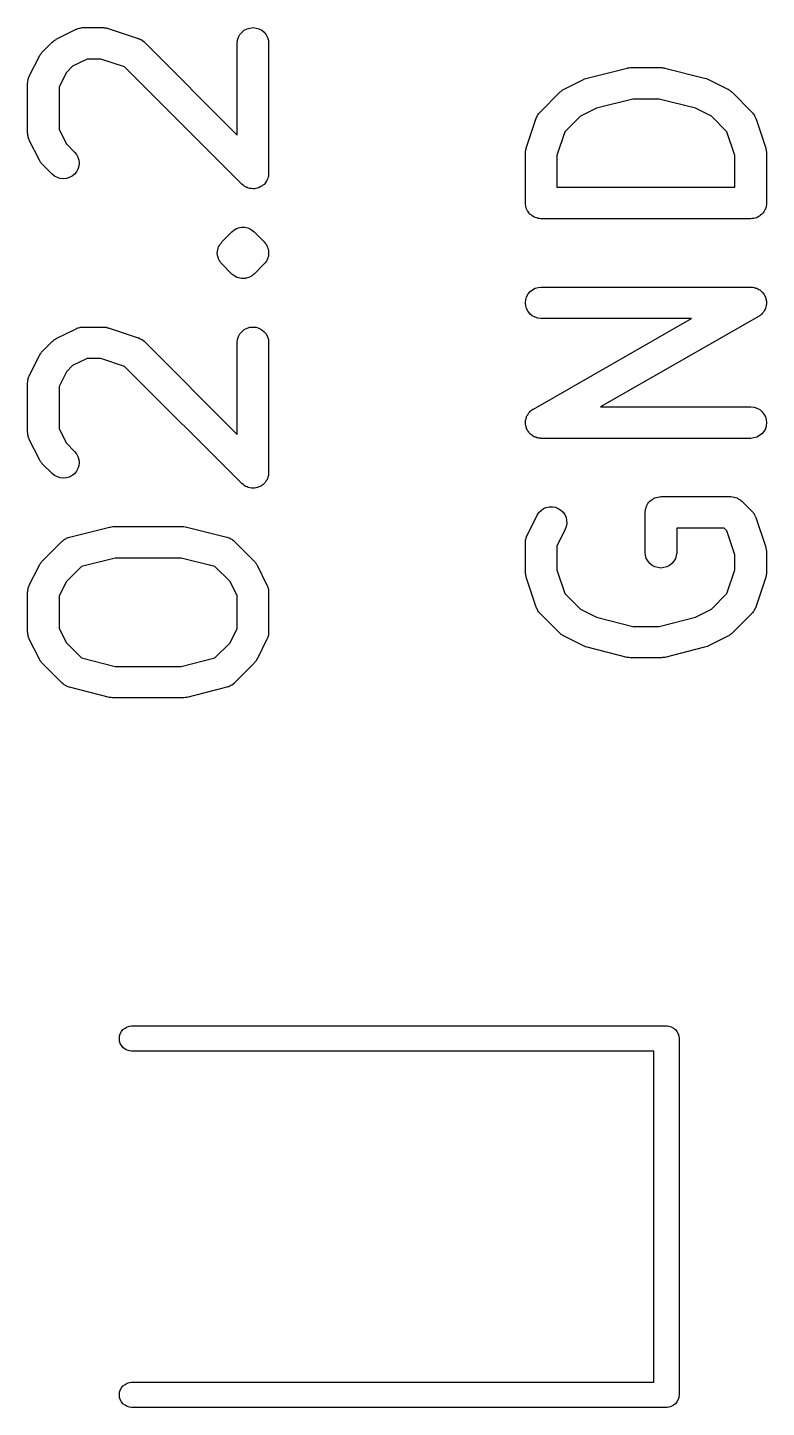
# Model space of a CAD drawing. Extents: x 160.5 to 231.1, y -123.8 to -81.5.
# Drawn here: x 206.5 to 210.03, y -115.96 to -109.38 of the extents above; entities that cross this region are included whole.
import ezdxf

# ---------------------------------------------------------------- set-up
doc = ezdxf.new("R2010")
doc.units = 0
doc.layers.add('BLACK', color=7, linetype='CONTINUOUS')

msp = doc.modelspace()

# ---------------------------------------------------------------- linework, layer by layer
at = {"layer": 'BLACK', "linetype": 'CONTINUOUS'}
for p, q in [((206.639, -109.432), (206.734, -109.384)), ((206.734, -109.384), (206.735, -109.384)), ((206.735, -109.384), (206.737, -109.383)), ((206.737, -109.383), (206.739, -109.382)), ((206.739, -109.382), (206.744, -109.38)), ((206.744, -109.38), (206.749, -109.379)), ((206.749, -109.379), (206.751, -109.378)), ((206.751, -109.378), (206.753, -109.378)), ((206.753, -109.378), (206.758, -109.377)), ((206.758, -109.377), (206.763, -109.376)), ((206.763, -109.376), (206.766, -109.376)), ((206.766, -109.376), (206.768, -109.376)), ((206.768, -109.376), (206.863, -109.376)), ((206.863, -109.376), (206.864, -109.376)), ((206.864, -109.376), (206.868, -109.377)), ((206.868, -109.377), (206.873, -109.377)), ((206.873, -109.377), (206.876, -109.377)), ((206.876, -109.377), (206.879, -109.378)), ((206.879, -109.378), (206.883, -109.379)), ((206.883, -109.379), (206.887, -109.38)), ((206.887, -109.38), (207.03, -109.428)), ((207.504, -109.436), (207.508, -109.422)), ((207.508, -109.422), (207.515, -109.409)), ((207.515, -109.409), (207.525, -109.398)), ((207.525, -109.398), (207.536, -109.388)), ((207.536, -109.388), (207.549, -109.382)), ((207.549, -109.382), (207.563, -109.378)), ((207.563, -109.378), (207.578, -109.376)), ((207.578, -109.376), (207.592, -109.378)), ((207.592, -109.378), (207.606, -109.382)), ((207.606, -109.382), (207.619, -109.389)), ((207.619, -109.389), (207.631, -109.398)), ((207.631, -109.398), (207.64, -109.41)), ((207.64, -109.41), (207.647, -109.423)), ((207.647, -109.423), (207.651, -109.437)), ((206.572, -109.493), (206.62, -109.446)), ((206.62, -109.445), (206.624, -109.442)), ((206.62, -109.446), (206.62, -109.445)), ((206.624, -109.442), (206.627, -109.44)), ((206.627, -109.44), (206.629, -109.438)), ((206.629, -109.438), (206.632, -109.436)), ((206.632, -109.436), (206.636, -109.434)), ((206.636, -109.434), (206.639, -109.432)), ((207.03, -109.428), (207.031, -109.428)), ((207.031, -109.428), (207.033, -109.429)), ((207.033, -109.429), (207.035, -109.43)), ((207.035, -109.43), (207.039, -109.432)), ((207.039, -109.432), (207.044, -109.434)), ((207.044, -109.434), (207.046, -109.435)), ((207.046, -109.435), (207.048, -109.436)), ((207.048, -109.436), (207.052, -109.44)), ((207.052, -109.44), (207.056, -109.443)), ((207.056, -109.443), (207.057, -109.444)), ((207.057, -109.444), (207.059, -109.446)), ((207.059, -109.446), (207.502, -109.889)), ((207.502, -109.45), (207.504, -109.436)), ((207.502, -109.451), (207.502, -109.45)), ((207.502, -109.889), (207.502, -109.451)), ((207.651, -109.437), (207.652, -109.451)), ((207.652, -109.451), (207.652, -110.07)), ((206.51, -109.608), (206.558, -109.513)), ((206.558, -109.512), (206.561, -109.508)), ((206.558, -109.513), (206.558, -109.512)), ((206.561, -109.508), (206.563, -109.505)), ((206.563, -109.505), (206.565, -109.502)), ((206.565, -109.502), (206.566, -109.5)), ((206.566, -109.5), (206.569, -109.497)), ((206.569, -109.497), (206.572, -109.493)), ((206.786, -109.526), (206.717, -109.56)), ((206.851, -109.526), (206.786, -109.526)), ((206.965, -109.564), (206.851, -109.526)), ((206.505, -109.622), (206.507, -109.617)), ((206.505, -109.624), (206.505, -109.622)), ((206.507, -109.617), (206.508, -109.612)), ((206.508, -109.612), (206.51, -109.61)), ((206.51, -109.61), (206.51, -109.608)), ((206.687, -109.591), (206.652, -109.659)), ((206.717, -109.56), (206.687, -109.591)), ((207.524, -110.123), (206.965, -109.564)), ((209.062, -109.67), (209.157, -109.622)), ((209.157, -109.622), (209.158, -109.622)), ((209.158, -109.621), (209.165, -109.619)), ((209.158, -109.622), (209.158, -109.621)), ((209.158, -109.622), (209.158, -109.622)), ((209.165, -109.619), (209.172, -109.617)), ((209.172, -109.617), (209.363, -109.569)), ((209.172, -109.617), (209.172, -109.617)), ((209.172, -109.617), (209.172, -109.617)), ((209.363, -109.569), (209.364, -109.569)), ((209.364, -109.569), (209.365, -109.568)), ((209.365, -109.568), (209.366, -109.568)), ((209.366, -109.568), (209.372, -109.568)), ((209.372, -109.568), (209.378, -109.567)), ((209.378, -109.567), (209.38, -109.567)), ((209.38, -109.567), (209.381, -109.567)), ((209.381, -109.567), (209.524, -109.567)), ((209.524, -109.567), (209.525, -109.567)), ((209.525, -109.567), (209.526, -109.567)), ((209.526, -109.567), (209.528, -109.567)), ((209.528, -109.567), (209.533, -109.568)), ((209.533, -109.568), (209.539, -109.568)), ((209.539, -109.568), (209.541, -109.569)), ((209.541, -109.569), (209.542, -109.569)), ((209.542, -109.569), (209.732, -109.617)), ((209.732, -109.617), (209.733, -109.617)), ((209.733, -109.617), (209.734, -109.617)), ((209.734, -109.617), (209.734, -109.617)), ((209.734, -109.617), (209.741, -109.619)), ((209.741, -109.619), (209.747, -109.622)), ((209.747, -109.622), (209.748, -109.622)), ((209.748, -109.622), (209.748, -109.622)), ((209.748, -109.622), (209.843, -109.67)), ((206.502, -109.641), (206.503, -109.638)), ((206.502, -109.642), (206.502, -109.641)), ((206.502, -109.88), (206.502, -109.642)), ((206.503, -109.631), (206.504, -109.626)), ((206.503, -109.636), (206.503, -109.631)), ((206.503, -109.638), (206.503, -109.636)), ((206.504, -109.626), (206.505, -109.624)), ((206.652, -109.659), (206.652, -109.862)), ((208.947, -109.779), (209.042, -109.684)), ((209.042, -109.684), (209.043, -109.683)), ((209.043, -109.683), (209.046, -109.681)), ((209.046, -109.681), (209.049, -109.678)), ((209.049, -109.678), (209.052, -109.676)), ((209.052, -109.676), (209.054, -109.674)), ((209.054, -109.674), (209.058, -109.672)), ((209.058, -109.672), (209.062, -109.67)), ((209.843, -109.67), (209.844, -109.67)), ((209.844, -109.67), (209.848, -109.673)), ((209.848, -109.673), (209.851, -109.675)), ((209.851, -109.675), (209.854, -109.677)), ((209.854, -109.677), (209.856, -109.678)), ((209.856, -109.678), (209.859, -109.681)), ((209.859, -109.681), (209.863, -109.684)), ((209.863, -109.684), (209.958, -109.779)), ((209.39, -109.717), (209.217, -109.76)), ((209.515, -109.717), (209.39, -109.717)), ((209.688, -109.76), (209.515, -109.717)), ((208.881, -109.951), (208.929, -109.808)), ((208.929, -109.807), (208.93, -109.805)), ((208.929, -109.808), (208.929, -109.807)), ((208.93, -109.805), (208.931, -109.803)), ((208.931, -109.803), (208.933, -109.799)), ((208.933, -109.799), (208.935, -109.794)), ((208.935, -109.794), (208.937, -109.792)), ((208.937, -109.792), (208.938, -109.79)), ((208.938, -109.79), (208.941, -109.786)), ((208.941, -109.786), (208.944, -109.782)), ((208.944, -109.782), (208.946, -109.781)), ((208.946, -109.781), (208.947, -109.779)), ((209.14, -109.799), (209.066, -109.873)), ((209.217, -109.76), (209.14, -109.799)), ((209.765, -109.799), (209.688, -109.76)), ((209.839, -109.873), (209.765, -109.799)), ((209.958, -109.779), (209.959, -109.78)), ((209.959, -109.78), (209.96, -109.782)), ((209.96, -109.782), (209.962, -109.783)), ((209.962, -109.783), (209.964, -109.787)), ((209.964, -109.787), (209.968, -109.791)), ((209.968, -109.791), (209.969, -109.793)), ((209.969, -109.793), (209.97, -109.795)), ((209.97, -109.795), (209.972, -109.8)), ((209.972, -109.8), (209.974, -109.804)), ((209.974, -109.804), (209.975, -109.806)), ((209.975, -109.806), (209.976, -109.808)), ((209.976, -109.808), (210.024, -109.951)), ((206.503, -109.882), (206.502, -109.88)), ((206.503, -109.884), (206.503, -109.882)), ((206.503, -109.889), (206.503, -109.884)), ((206.652, -109.862), (206.687, -109.931)), ((209.066, -109.873), (209.027, -109.987)), ((209.877, -109.987), (209.839, -109.873)), ((206.504, -109.894), (206.503, -109.889)), ((206.504, -109.896), (206.504, -109.894)), ((206.505, -109.899), (206.504, -109.896)), ((206.507, -109.903), (206.505, -109.899)), ((206.508, -109.908), (206.507, -109.903)), ((206.509, -109.91), (206.508, -109.908)), ((206.51, -109.912), (206.509, -109.91)), ((206.51, -109.913), (206.51, -109.912)), ((206.558, -110.009), (206.51, -109.913)), ((206.687, -109.931), (206.726, -109.97)), ((208.88, -109.955), (208.881, -109.951)), ((210.024, -109.951), (210.024, -109.952)), ((210.024, -109.952), (210.025, -109.956)), ((206.56, -110.012), (206.558, -110.009)), ((206.562, -110.016), (206.56, -110.012)), ((206.564, -110.018), (206.562, -110.016)), ((206.566, -110.021), (206.564, -110.018)), ((206.726, -109.97), (206.726, -109.97)), ((206.726, -109.97), (206.736, -109.982)), ((206.736, -109.982), (206.742, -109.995)), ((206.742, -109.995), (206.746, -110.009)), ((206.746, -110.009), (206.748, -110.023)), ((208.877, -109.974), (208.878, -109.97)), ((208.877, -109.975), (208.877, -109.974)), ((208.877, -110.213), (208.877, -109.975)), ((208.878, -109.966), (208.879, -109.963)), ((208.878, -109.97), (208.878, -109.966)), ((208.879, -109.959), (208.88, -109.955)), ((208.879, -109.963), (208.879, -109.959)), ((209.027, -109.987), (209.027, -110.138)), ((209.877, -110.138), (209.877, -109.987)), ((210.025, -109.956), (210.026, -109.96)), ((210.026, -109.96), (210.026, -109.964)), ((210.026, -109.964), (210.027, -109.967)), ((210.027, -109.967), (210.027, -109.971)), ((210.027, -109.971), (210.027, -109.975)), ((210.027, -109.975), (210.027, -110.213)), ((206.569, -110.024), (206.566, -110.021)), ((206.571, -110.027), (206.569, -110.024)), ((206.572, -110.028), (206.571, -110.027)), ((206.62, -110.076), (206.572, -110.028)), ((206.631, -110.085), (206.62, -110.076)), ((206.725, -110.076), (206.714, -110.085)), ((206.735, -110.065), (206.725, -110.076)), ((206.742, -110.052), (206.735, -110.065)), ((206.746, -110.038), (206.742, -110.052)), ((206.748, -110.023), (206.746, -110.038)), ((207.652, -110.078), (207.651, -110.086)), ((207.652, -110.07), (207.652, -110.071)), ((207.652, -110.071), (207.652, -110.071)), ((207.652, -110.071), (207.652, -110.071)), ((207.652, -110.071), (207.652, -110.071)), ((207.652, -110.071), (207.652, -110.078)), ((206.644, -110.092), (206.631, -110.085)), ((206.658, -110.096), (206.644, -110.092)), ((206.672, -110.098), (206.658, -110.096)), ((206.687, -110.096), (206.672, -110.098)), ((206.701, -110.092), (206.687, -110.096)), ((206.714, -110.085), (206.701, -110.092)), ((207.53, -110.128), (207.524, -110.123)), ((207.535, -110.132), (207.53, -110.128)), ((207.536, -110.132), (207.535, -110.132)), ((207.536, -110.133), (207.536, -110.132)), ((207.542, -110.136), (207.536, -110.133)), ((207.548, -110.139), (207.542, -110.136)), ((207.549, -110.139), (207.548, -110.139)), ((207.548, -110.139), (207.548, -110.139)), ((207.555, -110.142), (207.549, -110.139)), ((207.562, -110.144), (207.555, -110.142)), ((207.563, -110.144), (207.562, -110.144)), ((207.562, -110.144), (207.562, -110.144)), ((207.57, -110.144), (207.563, -110.144)), ((207.577, -110.145), (207.57, -110.144)), ((207.584, -110.145), (207.577, -110.145)), ((207.577, -110.145), (207.577, -110.145)), ((207.577, -110.145), (207.577, -110.145)), ((207.591, -110.144), (207.584, -110.145)), ((207.592, -110.144), (207.591, -110.144)), ((207.599, -110.142), (207.592, -110.144)), ((207.592, -110.144), (207.592, -110.144)), ((207.605, -110.14), (207.599, -110.142)), ((207.606, -110.14), (207.605, -110.14)), ((207.612, -110.136), (207.606, -110.14)), ((207.606, -110.14), (207.606, -110.14)), ((207.618, -110.133), (207.612, -110.136)), ((207.619, -110.133), (207.618, -110.133)), ((207.624, -110.128), (207.619, -110.133)), ((207.619, -110.133), (207.619, -110.133)), ((207.63, -110.124), (207.624, -110.128)), ((207.635, -110.118), (207.63, -110.124)), ((207.63, -110.124), (207.63, -110.124)), ((207.63, -110.124), (207.63, -110.124)), ((207.639, -110.113), (207.635, -110.118)), ((207.643, -110.106), (207.639, -110.112)), ((207.639, -110.112), (207.639, -110.112)), ((207.639, -110.112), (207.639, -110.113)), ((207.646, -110.1), (207.643, -110.106)), ((207.649, -110.093), (207.646, -110.1)), ((207.646, -110.1), (207.646, -110.1)), ((207.646, -110.1), (207.646, -110.1)), ((207.651, -110.086), (207.649, -110.093)), ((207.651, -110.086), (207.651, -110.086)), ((207.651, -110.086), (207.651, -110.086)), ((209.027, -110.138), (209.877, -110.138)), ((208.878, -110.22), (208.877, -110.213)), ((210.027, -110.213), (210.027, -110.214)), ((210.027, -110.214), (210.027, -110.214)), ((210.027, -110.214), (210.027, -110.214)), ((210.027, -110.214), (210.027, -110.214)), ((210.027, -110.214), (210.027, -110.221)), ((208.879, -110.227), (208.878, -110.22)), ((208.879, -110.228), (208.879, -110.227)), ((208.879, -110.227), (208.879, -110.227)), ((208.881, -110.234), (208.879, -110.228)), ((208.883, -110.241), (208.881, -110.234)), ((208.883, -110.242), (208.883, -110.241)), ((208.883, -110.241), (208.883, -110.241)), ((208.886, -110.248), (208.883, -110.242)), ((208.89, -110.254), (208.886, -110.248)), ((208.89, -110.255), (208.89, -110.254)), ((208.89, -110.254), (208.89, -110.254)), ((208.894, -110.26), (208.89, -110.255)), ((208.899, -110.266), (208.894, -110.26)), ((208.905, -110.27), (208.899, -110.266)), ((208.899, -110.266), (208.899, -110.266)), ((208.899, -110.266), (208.899, -110.266)), ((208.91, -110.275), (208.905, -110.27)), ((208.917, -110.279), (208.91, -110.275)), ((208.91, -110.275), (208.91, -110.275)), ((208.91, -110.275), (208.91, -110.275)), ((208.923, -110.282), (208.917, -110.279)), ((209.987, -110.279), (209.981, -110.282)), ((209.993, -110.276), (209.987, -110.279)), ((209.994, -110.276), (209.993, -110.276)), ((209.999, -110.271), (209.994, -110.276)), ((209.994, -110.276), (209.994, -110.276)), ((210.005, -110.267), (209.999, -110.271)), ((210.01, -110.261), (210.005, -110.266)), ((210.005, -110.266), (210.005, -110.266)), ((210.005, -110.266), (210.005, -110.267)), ((210.014, -110.255), (210.01, -110.261)), ((210.015, -110.255), (210.014, -110.255)), ((210.014, -110.255), (210.014, -110.255)), ((210.018, -110.249), (210.015, -110.255)), ((210.021, -110.243), (210.018, -110.249)), ((210.022, -110.242), (210.021, -110.242)), ((210.021, -110.242), (210.021, -110.243)), ((210.024, -110.235), (210.022, -110.242)), ((210.026, -110.229), (210.024, -110.235)), ((210.027, -110.221), (210.026, -110.228)), ((210.026, -110.228), (210.026, -110.228)), ((210.026, -110.228), (210.026, -110.229)), ((207.477, -110.35), (207.483, -110.345)), ((207.483, -110.345), (207.488, -110.341)), ((207.488, -110.341), (207.489, -110.341)), ((207.489, -110.341), (207.495, -110.337)), ((207.489, -110.341), (207.489, -110.341)), ((207.495, -110.337), (207.501, -110.334)), ((207.501, -110.334), (207.502, -110.334)), ((207.502, -110.334), (207.509, -110.332)), ((207.502, -110.334), (207.502, -110.334)), ((207.509, -110.332), (207.515, -110.33)), ((207.515, -110.33), (207.516, -110.33)), ((207.516, -110.33), (207.523, -110.329)), ((207.516, -110.33), (207.516, -110.33)), ((207.523, -110.329), (207.53, -110.329)), ((207.53, -110.329), (207.531, -110.329)), ((207.53, -110.329), (207.53, -110.329)), ((207.531, -110.329), (207.537, -110.329)), ((207.537, -110.329), (207.545, -110.33)), ((207.545, -110.33), (207.545, -110.33)), ((207.545, -110.33), (207.545, -110.33)), ((207.545, -110.33), (207.552, -110.332)), ((207.552, -110.332), (207.559, -110.334)), ((207.559, -110.334), (207.559, -110.334)), ((207.559, -110.334), (207.559, -110.335)), ((207.559, -110.335), (207.565, -110.338)), ((207.565, -110.338), (207.571, -110.341)), ((207.571, -110.341), (207.572, -110.341)), ((207.572, -110.341), (207.572, -110.342)), ((207.572, -110.342), (207.577, -110.346)), ((207.577, -110.346), (207.583, -110.351)), ((208.93, -110.284), (208.923, -110.282)), ((208.923, -110.282), (208.923, -110.282)), ((208.923, -110.282), (208.923, -110.282)), ((208.937, -110.286), (208.93, -110.284)), ((208.937, -110.287), (208.937, -110.286)), ((208.937, -110.286), (208.937, -110.286)), ((208.944, -110.287), (208.937, -110.287)), ((208.951, -110.288), (208.944, -110.287)), ((208.952, -110.288), (208.951, -110.288)), ((209.952, -110.288), (208.952, -110.288)), ((208.952, -110.288), (208.952, -110.288)), ((208.952, -110.288), (208.952, -110.288)), ((208.952, -110.288), (208.952, -110.288)), ((209.959, -110.287), (209.952, -110.288)), ((209.966, -110.287), (209.959, -110.287)), ((209.967, -110.287), (209.966, -110.287)), ((209.974, -110.285), (209.967, -110.287)), ((209.967, -110.287), (209.967, -110.287)), ((209.98, -110.283), (209.974, -110.285)), ((209.981, -110.283), (209.98, -110.283)), ((209.981, -110.282), (209.981, -110.283)), ((207.417, -110.416), (207.42, -110.409)), ((207.42, -110.409), (207.425, -110.404)), ((207.42, -110.409), (207.42, -110.409)), ((207.42, -110.409), (207.42, -110.409)), ((207.42, -110.409), (207.42, -110.409)), ((207.42, -110.409), (207.42, -110.409)), ((207.425, -110.404), (207.429, -110.398)), ((207.429, -110.398), (207.477, -110.351)), ((207.477, -110.351), (207.477, -110.35)), ((207.477, -110.35), (207.477, -110.35)), ((207.477, -110.35), (207.477, -110.35)), ((207.477, -110.35), (207.477, -110.35)), ((207.583, -110.351), (207.63, -110.398)), ((207.63, -110.398), (207.631, -110.399)), ((207.631, -110.399), (207.631, -110.399)), ((207.631, -110.399), (207.631, -110.399)), ((207.631, -110.399), (207.631, -110.399)), ((207.631, -110.399), (207.631, -110.399)), ((207.631, -110.399), (207.631, -110.399)), ((207.631, -110.399), (207.631, -110.399)), ((207.631, -110.399), (207.636, -110.404)), ((207.636, -110.404), (207.64, -110.41)), ((207.64, -110.41), (207.64, -110.41)), ((207.64, -110.41), (207.64, -110.41)), ((207.64, -110.41), (207.64, -110.41)), ((207.64, -110.41), (207.64, -110.41)), ((207.64, -110.41), (207.644, -110.417)), ((207.407, -110.45), (207.408, -110.443)), ((207.407, -110.451), (207.407, -110.45)), ((207.408, -110.458), (207.407, -110.451)), ((207.407, -110.451), (207.407, -110.451)), ((207.407, -110.451), (207.407, -110.451)), ((207.407, -110.451), (207.407, -110.451)), ((207.408, -110.443), (207.409, -110.436)), ((207.408, -110.465), (207.408, -110.458)), ((207.409, -110.465), (207.408, -110.465)), ((207.408, -110.465), (207.408, -110.465)), ((207.408, -110.465), (207.408, -110.465)), ((207.409, -110.436), (207.411, -110.429)), ((207.409, -110.436), (207.409, -110.436)), ((207.409, -110.436), (207.409, -110.436)), ((207.409, -110.436), (207.409, -110.436)), ((207.409, -110.436), (207.409, -110.436)), ((207.409, -110.466), (207.409, -110.465)), ((207.411, -110.472), (207.409, -110.466)), ((207.411, -110.429), (207.413, -110.422)), ((207.413, -110.479), (207.411, -110.472)), ((207.413, -110.422), (207.417, -110.416)), ((207.413, -110.422), (207.413, -110.422)), ((207.413, -110.422), (207.413, -110.422)), ((207.413, -110.422), (207.413, -110.422)), ((207.413, -110.422), (207.413, -110.422)), ((207.413, -110.48), (207.413, -110.479)), ((207.413, -110.479), (207.413, -110.479)), ((207.413, -110.479), (207.413, -110.479)), ((207.413, -110.479), (207.413, -110.479)), ((207.644, -110.417), (207.647, -110.423)), ((207.647, -110.423), (207.647, -110.423)), ((207.647, -110.423), (207.647, -110.423)), ((207.647, -110.423), (207.647, -110.423)), ((207.647, -110.423), (207.647, -110.423)), ((207.647, -110.423), (207.649, -110.43)), ((207.649, -110.473), (207.647, -110.48)), ((207.649, -110.43), (207.651, -110.437)), ((207.651, -110.467), (207.649, -110.473)), ((207.649, -110.473), (207.649, -110.473)), ((207.651, -110.437), (207.651, -110.437)), ((207.651, -110.437), (207.651, -110.437)), ((207.651, -110.437), (207.651, -110.437)), ((207.651, -110.437), (207.651, -110.437)), ((207.651, -110.437), (207.652, -110.444)), ((207.652, -110.459), (207.651, -110.466)), ((207.651, -110.466), (207.651, -110.466)), ((207.651, -110.466), (207.651, -110.466)), ((207.651, -110.466), (207.651, -110.466)), ((207.651, -110.466), (207.651, -110.467)), ((207.652, -110.444), (207.652, -110.451)), ((207.652, -110.451), (207.652, -110.452)), ((207.652, -110.452), (207.652, -110.452)), ((207.652, -110.452), (207.652, -110.452)), ((207.652, -110.452), (207.652, -110.452)), ((207.652, -110.452), (207.652, -110.459)), ((207.416, -110.486), (207.413, -110.48)), ((207.419, -110.492), (207.416, -110.486)), ((207.42, -110.492), (207.419, -110.492)), ((207.419, -110.492), (207.419, -110.492)), ((207.419, -110.492), (207.419, -110.492)), ((207.419, -110.492), (207.419, -110.492)), ((207.424, -110.498), (207.42, -110.492)), ((207.428, -110.503), (207.424, -110.498)), ((207.429, -110.504), (207.428, -110.503)), ((207.477, -110.552), (207.429, -110.504)), ((207.429, -110.504), (207.429, -110.504)), ((207.429, -110.504), (207.429, -110.504)), ((207.429, -110.504), (207.429, -110.504)), ((207.429, -110.504), (207.429, -110.504)), ((207.429, -110.504), (207.429, -110.504)), ((207.429, -110.504), (207.429, -110.504)), ((207.63, -110.504), (207.583, -110.552)), ((207.635, -110.499), (207.63, -110.504)), ((207.639, -110.493), (207.635, -110.499)), ((207.635, -110.499), (207.635, -110.499)), ((207.64, -110.493), (207.639, -110.493)), ((207.639, -110.493), (207.639, -110.493)), ((207.643, -110.487), (207.64, -110.493)), ((207.64, -110.493), (207.64, -110.493)), ((207.64, -110.493), (207.64, -110.493)), ((207.646, -110.48), (207.643, -110.487)), ((207.647, -110.48), (207.646, -110.48)), ((207.646, -110.48), (207.646, -110.48)), ((207.647, -110.48), (207.647, -110.48)), ((207.647, -110.48), (207.647, -110.48)), ((207.482, -110.556), (207.477, -110.552)), ((207.488, -110.561), (207.482, -110.556)), ((207.494, -110.564), (207.488, -110.561)), ((207.488, -110.561), (207.488, -110.561)), ((207.488, -110.561), (207.488, -110.561)), ((207.5, -110.568), (207.494, -110.564)), ((207.501, -110.568), (207.5, -110.568)), ((207.508, -110.57), (207.501, -110.568)), ((207.501, -110.568), (207.501, -110.568)), ((207.514, -110.572), (207.508, -110.57)), ((207.515, -110.572), (207.514, -110.572)), ((207.522, -110.573), (207.515, -110.572)), ((207.515, -110.572), (207.515, -110.572)), ((207.529, -110.574), (207.522, -110.573)), ((207.536, -110.573), (207.529, -110.574)), ((207.529, -110.574), (207.529, -110.574)), ((207.529, -110.574), (207.529, -110.574)), ((207.544, -110.573), (207.536, -110.573)), ((207.551, -110.57), (207.544, -110.572)), ((207.544, -110.572), (207.544, -110.572)), ((207.544, -110.572), (207.544, -110.573)), ((207.558, -110.568), (207.551, -110.57)), ((207.564, -110.565), (207.558, -110.568)), ((207.558, -110.568), (207.558, -110.568)), ((207.558, -110.568), (207.558, -110.568)), ((207.571, -110.562), (207.564, -110.565)), ((207.576, -110.557), (207.571, -110.561)), ((207.571, -110.561), (207.571, -110.562)), ((207.571, -110.562), (207.571, -110.562)), ((207.582, -110.553), (207.576, -110.557)), ((207.583, -110.552), (207.582, -110.552)), ((207.582, -110.552), (207.582, -110.552)), ((207.582, -110.552), (207.582, -110.552)), ((207.582, -110.552), (207.582, -110.553)), ((208.877, -110.689), (208.879, -110.674)), ((208.879, -110.674), (208.883, -110.66)), ((208.883, -110.66), (208.89, -110.647)), ((208.89, -110.647), (208.9, -110.636)), ((208.9, -110.636), (208.911, -110.627)), ((208.911, -110.627), (208.924, -110.62)), ((208.924, -110.62), (208.938, -110.616)), ((208.938, -110.616), (208.952, -110.614)), ((208.952, -110.614), (209.952, -110.614)), ((209.952, -110.614), (209.953, -110.614)), ((209.953, -110.614), (209.956, -110.615)), ((209.956, -110.615), (209.958, -110.615)), ((209.958, -110.615), (209.963, -110.615)), ((209.963, -110.615), (209.968, -110.616)), ((209.968, -110.616), (209.97, -110.617)), ((209.97, -110.617), (209.973, -110.617)), ((209.973, -110.617), (209.977, -110.619)), ((209.977, -110.619), (209.982, -110.62)), ((209.982, -110.62), (209.984, -110.622)), ((209.984, -110.622), (209.986, -110.622)), ((209.986, -110.622), (209.991, -110.625)), ((209.991, -110.625), (209.995, -110.627)), ((209.995, -110.627), (209.997, -110.629)), ((209.997, -110.629), (209.999, -110.63)), ((209.999, -110.63), (210.002, -110.634)), ((210.002, -110.634), (210.006, -110.637)), ((210.006, -110.637), (210.008, -110.639)), ((210.008, -110.639), (210.009, -110.641)), ((210.009, -110.641), (210.012, -110.644)), ((210.012, -110.644), (210.015, -110.648)), ((210.015, -110.648), (210.016, -110.65)), ((210.016, -110.65), (210.018, -110.653)), ((210.018, -110.653), (210.02, -110.657)), ((210.02, -110.657), (210.022, -110.661)), ((210.022, -110.661), (210.023, -110.664)), ((210.023, -110.664), (210.024, -110.666)), ((210.024, -110.666), (210.025, -110.671)), ((210.025, -110.671), (210.026, -110.675)), ((210.026, -110.675), (210.026, -110.678)), ((208.879, -110.703), (208.877, -110.689)), ((208.883, -110.717), (208.879, -110.703)), ((208.89, -110.73), (208.883, -110.717)), ((208.899, -110.742), (208.89, -110.73)), ((208.91, -110.751), (208.899, -110.742)), ((210.008, -110.739), (210.005, -110.743)), ((210.012, -110.735), (210.008, -110.739)), ((210.013, -110.733), (210.012, -110.735)), ((210.015, -110.731), (210.013, -110.733)), ((210.017, -110.727), (210.015, -110.731)), ((210.019, -110.723), (210.017, -110.727)), ((210.02, -110.721), (210.019, -110.723)), ((210.022, -110.718), (210.02, -110.721)), ((210.023, -110.714), (210.022, -110.718)), ((210.025, -110.709), (210.023, -110.714)), ((210.026, -110.704), (210.025, -110.707)), ((210.025, -110.707), (210.025, -110.709)), ((210.026, -110.678), (210.027, -110.68)), ((210.027, -110.695), (210.026, -110.7)), ((210.026, -110.7), (210.026, -110.704)), ((210.027, -110.68), (210.027, -110.685)), ((210.027, -110.685), (210.027, -110.69)), ((210.027, -110.69), (210.027, -110.692)), ((210.027, -110.692), (210.027, -110.695)), ((206.744, -110.809), (206.749, -110.807)), ((206.749, -110.807), (206.751, -110.807)), ((206.751, -110.807), (206.753, -110.806)), ((206.753, -110.806), (206.758, -110.806)), ((206.758, -110.806), (206.763, -110.805)), ((206.763, -110.805), (206.766, -110.805)), ((206.766, -110.805), (206.768, -110.805)), ((206.768, -110.805), (206.863, -110.805)), ((206.863, -110.805), (206.864, -110.805)), ((206.864, -110.805), (206.868, -110.805)), ((206.868, -110.805), (206.873, -110.805)), ((206.873, -110.805), (206.876, -110.806)), ((206.876, -110.806), (206.879, -110.806)), ((206.879, -110.806), (206.883, -110.808)), ((206.883, -110.808), (206.887, -110.809)), ((207.549, -110.81), (207.563, -110.806)), ((207.563, -110.806), (207.578, -110.805)), ((207.578, -110.805), (207.592, -110.806)), ((207.592, -110.806), (207.606, -110.811)), ((208.923, -110.758), (208.91, -110.751)), ((208.915, -111.196), (209.67, -110.764)), ((208.937, -110.763), (208.923, -110.758)), ((208.951, -110.764), (208.937, -110.763)), ((208.952, -110.764), (208.951, -110.764)), ((209.67, -110.764), (208.952, -110.764)), ((209.99, -110.754), (209.235, -111.186)), ((209.992, -110.753), (209.99, -110.754)), ((209.994, -110.752), (209.992, -110.753)), ((209.998, -110.749), (209.994, -110.752)), ((210.002, -110.746), (209.998, -110.749)), ((210.003, -110.744), (210.002, -110.746)), ((210.005, -110.743), (210.003, -110.744)), ((206.572, -110.922), (206.62, -110.874)), ((206.62, -110.874), (206.624, -110.871)), ((206.62, -110.874), (206.62, -110.874)), ((206.624, -110.871), (206.627, -110.868)), ((206.627, -110.868), (206.629, -110.866)), ((206.629, -110.866), (206.632, -110.864)), ((206.632, -110.864), (206.636, -110.863)), ((206.636, -110.863), (206.639, -110.86)), ((206.639, -110.86), (206.734, -110.813)), ((206.734, -110.813), (206.735, -110.812)), ((206.735, -110.812), (206.737, -110.811)), ((206.737, -110.811), (206.739, -110.81)), ((206.739, -110.81), (206.744, -110.809)), ((206.887, -110.809), (207.03, -110.856)), ((207.03, -110.856), (207.031, -110.857)), ((207.031, -110.857), (207.033, -110.857)), ((207.033, -110.857), (207.035, -110.858)), ((207.035, -110.858), (207.039, -110.861)), ((207.039, -110.861), (207.044, -110.863)), ((207.044, -110.863), (207.046, -110.864)), ((207.046, -110.864), (207.048, -110.865)), ((207.048, -110.865), (207.052, -110.868)), ((207.052, -110.868), (207.056, -110.871)), ((207.056, -110.871), (207.057, -110.873)), ((207.057, -110.873), (207.059, -110.874)), ((207.059, -110.874), (207.502, -111.318)), ((207.502, -110.879), (207.504, -110.864)), ((207.504, -110.864), (207.508, -110.85)), ((207.508, -110.85), (207.515, -110.837)), ((207.515, -110.837), (207.525, -110.826)), ((207.525, -110.826), (207.536, -110.817)), ((207.536, -110.817), (207.549, -110.81)), ((207.606, -110.811), (207.619, -110.818)), ((207.619, -110.818), (207.631, -110.827)), ((207.631, -110.827), (207.64, -110.838)), ((207.64, -110.838), (207.647, -110.851)), ((207.647, -110.851), (207.651, -110.865)), ((207.651, -110.865), (207.652, -110.88)), ((206.558, -110.941), (206.561, -110.937)), ((206.561, -110.937), (206.563, -110.933)), ((206.563, -110.933), (206.565, -110.931)), ((206.565, -110.931), (206.566, -110.928)), ((206.566, -110.928), (206.569, -110.925)), ((206.569, -110.925), (206.572, -110.922)), ((207.502, -110.88), (207.502, -110.879)), ((207.502, -111.318), (207.502, -110.88)), ((207.652, -110.88), (207.652, -111.499)), ((206.51, -111.037), (206.558, -110.941)), ((206.558, -110.941), (206.558, -110.941)), ((206.717, -110.989), (206.687, -111.019)), ((206.786, -110.955), (206.717, -110.989)), ((206.851, -110.955), (206.786, -110.955)), ((206.965, -110.993), (206.851, -110.955)), ((207.524, -111.552), (206.965, -110.993)), ((206.502, -111.069), (206.503, -111.067)), ((206.502, -111.07), (206.502, -111.069)), ((206.502, -111.308), (206.502, -111.07)), ((206.503, -111.06), (206.504, -111.055)), ((206.503, -111.065), (206.503, -111.06)), ((206.503, -111.067), (206.503, -111.065)), ((206.504, -111.055), (206.505, -111.053)), ((206.505, -111.05), (206.507, -111.046)), ((206.505, -111.053), (206.505, -111.05)), ((206.507, -111.046), (206.508, -111.041)), ((206.508, -111.041), (206.51, -111.039)), ((206.51, -111.039), (206.51, -111.037)), ((206.687, -111.019), (206.652, -111.088)), ((206.652, -111.088), (206.652, -111.291)), ((208.903, -111.204), (208.907, -111.201)), ((208.907, -111.201), (208.911, -111.198)), ((208.911, -111.198), (208.913, -111.197)), ((208.913, -111.197), (208.915, -111.196)), ((209.235, -111.186), (209.952, -111.186)), ((209.952, -111.186), (209.953, -111.186)), ((209.953, -111.186), (209.968, -111.187)), ((209.968, -111.187), (209.982, -111.192)), ((209.982, -111.192), (209.995, -111.199)), ((209.995, -111.199), (210.006, -111.208)), ((208.877, -111.26), (208.878, -111.258)), ((208.878, -111.265), (208.877, -111.26)), ((208.878, -111.25), (208.879, -111.246)), ((208.878, -111.255), (208.878, -111.25)), ((208.878, -111.258), (208.878, -111.255)), ((208.878, -111.27), (208.878, -111.265)), ((208.879, -111.246), (208.88, -111.243)), ((208.88, -111.241), (208.882, -111.236)), ((208.88, -111.243), (208.88, -111.241)), ((208.882, -111.236), (208.883, -111.232)), ((208.883, -111.232), (208.884, -111.229)), ((208.884, -111.229), (208.885, -111.227)), ((208.885, -111.227), (208.888, -111.223)), ((208.888, -111.223), (208.89, -111.219)), ((208.89, -111.219), (208.892, -111.217)), ((208.892, -111.217), (208.893, -111.215)), ((208.893, -111.215), (208.896, -111.211)), ((208.896, -111.211), (208.9, -111.207)), ((208.9, -111.207), (208.901, -111.206)), ((208.901, -111.206), (208.903, -111.204)), ((210.006, -111.208), (210.015, -111.22)), ((210.015, -111.22), (210.022, -111.233)), ((210.022, -111.233), (210.026, -111.247)), ((210.026, -111.247), (210.027, -111.261)), ((210.027, -111.261), (210.026, -111.276)), ((206.503, -111.311), (206.502, -111.308)), ((206.503, -111.313), (206.503, -111.311)), ((206.503, -111.318), (206.503, -111.313)), ((206.504, -111.323), (206.503, -111.318)), ((206.504, -111.325), (206.504, -111.323)), ((206.505, -111.327), (206.504, -111.325)), ((206.507, -111.332), (206.505, -111.327)), ((206.508, -111.337), (206.507, -111.332)), ((206.652, -111.291), (206.687, -111.359)), ((208.878, -111.272), (208.878, -111.27)), ((208.879, -111.275), (208.878, -111.272)), ((208.88, -111.279), (208.879, -111.275)), ((208.881, -111.284), (208.88, -111.279)), ((208.882, -111.286), (208.881, -111.284)), ((208.883, -111.289), (208.882, -111.286)), ((208.885, -111.293), (208.883, -111.289)), ((208.887, -111.297), (208.885, -111.293)), ((208.888, -111.3), (208.887, -111.297)), ((208.89, -111.302), (208.888, -111.3)), ((208.893, -111.306), (208.89, -111.302)), ((208.895, -111.309), (208.893, -111.306)), ((208.897, -111.311), (208.895, -111.309)), ((208.899, -111.313), (208.897, -111.311)), ((208.902, -111.316), (208.899, -111.313)), ((208.906, -111.32), (208.902, -111.316)), ((208.908, -111.321), (208.906, -111.32)), ((208.91, -111.323), (208.908, -111.321)), ((208.914, -111.325), (208.91, -111.323)), ((208.918, -111.328), (208.914, -111.325)), ((208.921, -111.328), (208.918, -111.328)), ((208.923, -111.33), (208.921, -111.328)), ((208.927, -111.331), (208.923, -111.33)), ((208.932, -111.333), (208.927, -111.331)), ((208.934, -111.333), (208.932, -111.333)), ((208.937, -111.334), (208.934, -111.333)), ((208.942, -111.335), (208.937, -111.334)), ((208.946, -111.335), (208.942, -111.335)), ((208.949, -111.335), (208.946, -111.335)), ((208.951, -111.336), (208.949, -111.335)), ((209.967, -111.334), (209.952, -111.336)), ((209.981, -111.33), (209.967, -111.334)), ((209.994, -111.323), (209.981, -111.33)), ((210.005, -111.314), (209.994, -111.323)), ((210.015, -111.303), (210.005, -111.314)), ((210.022, -111.29), (210.015, -111.303)), ((210.026, -111.276), (210.022, -111.29)), ((206.509, -111.339), (206.508, -111.337)), ((206.51, -111.341), (206.509, -111.339)), ((206.51, -111.342), (206.51, -111.341)), ((206.558, -111.437), (206.51, -111.342)), ((206.687, -111.359), (206.726, -111.398)), ((206.726, -111.398), (206.726, -111.399)), ((206.726, -111.399), (206.736, -111.41)), ((208.952, -111.336), (208.951, -111.336)), ((209.952, -111.336), (208.952, -111.336)), ((206.56, -111.441), (206.558, -111.437)), ((206.562, -111.444), (206.56, -111.441)), ((206.564, -111.447), (206.562, -111.444)), ((206.566, -111.45), (206.564, -111.447)), ((206.569, -111.453), (206.566, -111.45)), ((206.571, -111.456), (206.569, -111.453)), ((206.572, -111.457), (206.571, -111.456)), ((206.62, -111.504), (206.572, -111.457)), ((206.736, -111.41), (206.742, -111.423)), ((206.742, -111.423), (206.746, -111.437)), ((206.746, -111.467), (206.742, -111.48)), ((206.746, -111.437), (206.748, -111.452)), ((206.748, -111.452), (206.746, -111.467)), ((206.631, -111.514), (206.62, -111.504)), ((206.644, -111.52), (206.631, -111.514)), ((206.658, -111.525), (206.644, -111.52)), ((206.672, -111.526), (206.658, -111.525)), ((206.687, -111.525), (206.672, -111.526)), ((206.701, -111.521), (206.687, -111.525)), ((206.714, -111.514), (206.701, -111.521)), ((206.725, -111.505), (206.714, -111.514)), ((206.735, -111.493), (206.725, -111.505)), ((206.742, -111.48), (206.735, -111.493)), ((207.646, -111.528), (207.643, -111.535)), ((207.649, -111.521), (207.646, -111.528)), ((207.646, -111.528), (207.646, -111.528)), ((207.646, -111.528), (207.646, -111.528)), ((207.651, -111.514), (207.649, -111.521)), ((207.652, -111.507), (207.651, -111.514)), ((207.651, -111.514), (207.651, -111.514)), ((207.651, -111.514), (207.651, -111.514)), ((207.652, -111.499), (207.652, -111.5)), ((207.652, -111.5), (207.652, -111.5)), ((207.652, -111.5), (207.652, -111.5)), ((207.652, -111.5), (207.652, -111.5)), ((207.652, -111.5), (207.652, -111.507)), ((207.53, -111.556), (207.524, -111.552)), ((207.535, -111.561), (207.53, -111.556)), ((207.536, -111.561), (207.535, -111.561)), ((207.542, -111.565), (207.536, -111.561)), ((207.536, -111.561), (207.536, -111.561)), ((207.548, -111.568), (207.542, -111.565)), ((207.549, -111.568), (207.548, -111.568)), ((207.548, -111.568), (207.548, -111.568)), ((207.555, -111.57), (207.549, -111.568)), ((207.562, -111.572), (207.555, -111.57)), ((207.563, -111.572), (207.562, -111.572)), ((207.562, -111.572), (207.562, -111.572)), ((207.57, -111.573), (207.563, -111.572)), ((207.577, -111.574), (207.57, -111.573)), ((207.584, -111.573), (207.577, -111.574)), ((207.577, -111.574), (207.577, -111.574)), ((207.577, -111.574), (207.577, -111.574)), ((207.591, -111.572), (207.584, -111.573)), ((207.592, -111.572), (207.591, -111.572)), ((207.599, -111.57), (207.592, -111.572)), ((207.592, -111.572), (207.592, -111.572)), ((207.605, -111.568), (207.599, -111.57)), ((207.606, -111.568), (207.605, -111.568)), ((207.612, -111.565), (207.606, -111.568)), ((207.606, -111.568), (207.606, -111.568)), ((207.618, -111.562), (207.612, -111.565)), ((207.619, -111.561), (207.618, -111.562)), ((207.624, -111.557), (207.619, -111.561)), ((207.619, -111.561), (207.619, -111.561)), ((207.63, -111.552), (207.624, -111.557)), ((207.635, -111.547), (207.63, -111.552)), ((207.63, -111.552), (207.63, -111.552)), ((207.63, -111.552), (207.63, -111.552)), ((207.639, -111.541), (207.635, -111.547)), ((207.643, -111.535), (207.639, -111.541)), ((207.639, -111.541), (207.639, -111.541)), ((207.639, -111.541), (207.639, -111.541)), ((208.977, -111.666), (208.991, -111.662)), ((208.991, -111.662), (209.006, -111.662)), ((209.006, -111.662), (209.02, -111.665)), ((209.453, -111.667), (209.455, -111.66)), ((209.455, -111.66), (209.458, -111.654)), ((209.455, -111.66), (209.455, -111.66)), ((209.455, -111.66), (209.455, -111.66)), ((209.458, -111.654), (209.462, -111.647)), ((209.462, -111.647), (209.466, -111.641)), ((209.462, -111.647), (209.462, -111.647)), ((209.462, -111.647), (209.462, -111.647)), ((209.466, -111.641), (209.471, -111.636)), ((209.471, -111.636), (209.477, -111.631)), ((209.471, -111.636), (209.471, -111.636)), ((209.471, -111.636), (209.471, -111.636)), ((209.477, -111.631), (209.482, -111.627)), ((209.482, -111.627), (209.483, -111.627)), ((209.483, -111.627), (209.489, -111.623)), ((209.483, -111.627), (209.483, -111.627)), ((209.489, -111.623), (209.495, -111.62)), ((209.495, -111.62), (209.495, -111.62)), ((209.495, -111.62), (209.496, -111.62)), ((209.496, -111.62), (209.502, -111.618)), ((209.502, -111.618), (209.509, -111.616)), ((209.509, -111.616), (209.51, -111.616)), ((209.51, -111.616), (209.517, -111.615)), ((209.51, -111.616), (209.51, -111.616)), ((209.517, -111.615), (209.524, -111.614)), ((209.524, -111.614), (209.857, -111.614)), ((209.857, -111.614), (209.857, -111.614)), ((209.857, -111.614), (209.857, -111.614)), ((209.857, -111.614), (209.858, -111.614)), ((209.857, -111.614), (209.857, -111.614)), ((209.858, -111.614), (209.865, -111.615)), ((209.865, -111.615), (209.872, -111.616)), ((209.872, -111.616), (209.872, -111.616)), ((209.872, -111.616), (209.873, -111.616)), ((209.873, -111.616), (209.879, -111.618)), ((209.879, -111.618), (209.886, -111.62)), ((209.886, -111.62), (209.886, -111.62)), ((209.886, -111.62), (209.887, -111.62)), ((209.887, -111.62), (209.893, -111.624)), ((209.893, -111.624), (209.899, -111.627)), ((209.899, -111.627), (209.899, -111.627)), ((209.899, -111.627), (209.9, -111.627)), ((209.9, -111.627), (209.905, -111.632)), ((209.905, -111.632), (209.91, -111.636)), ((209.91, -111.636), (209.958, -111.684)), ((208.885, -111.799), (208.933, -111.703)), ((208.933, -111.702), (208.941, -111.69)), ((208.933, -111.703), (208.933, -111.702)), ((208.941, -111.69), (208.952, -111.68)), ((208.952, -111.68), (208.964, -111.671)), ((208.964, -111.671), (208.977, -111.666)), ((209.02, -111.665), (209.034, -111.67)), ((209.034, -111.67), (209.046, -111.678)), ((209.046, -111.678), (209.057, -111.688)), ((209.057, -111.688), (209.065, -111.7)), ((209.065, -111.7), (209.071, -111.713)), ((209.071, -111.713), (209.074, -111.728)), ((209.074, -111.728), (209.075, -111.742)), ((209.449, -111.688), (209.45, -111.681)), ((209.449, -111.689), (209.449, -111.688)), ((209.449, -111.88), (209.449, -111.689)), ((209.449, -111.689), (209.449, -111.689)), ((209.449, -111.689), (209.449, -111.689)), ((209.449, -111.689), (209.449, -111.689)), ((209.45, -111.674), (209.453, -111.667)), ((209.45, -111.681), (209.45, -111.674)), ((209.45, -111.674), (209.45, -111.674)), ((209.45, -111.674), (209.45, -111.674)), ((209.958, -111.684), (209.959, -111.685)), ((209.959, -111.685), (209.96, -111.686)), ((209.96, -111.686), (209.962, -111.688)), ((209.962, -111.688), (209.964, -111.692)), ((209.964, -111.692), (209.968, -111.696)), ((209.968, -111.696), (209.969, -111.698)), ((209.969, -111.698), (209.97, -111.7)), ((209.97, -111.7), (209.972, -111.705)), ((209.972, -111.705), (209.974, -111.709)), ((209.974, -111.709), (209.975, -111.711)), ((209.975, -111.711), (209.976, -111.713)), ((209.976, -111.713), (210.024, -111.856)), ((206.702, -111.807), (206.893, -111.759)), ((206.893, -111.759), (206.894, -111.759)), ((206.894, -111.759), (206.895, -111.759)), ((206.895, -111.759), (206.896, -111.759)), ((206.896, -111.759), (206.902, -111.758)), ((206.902, -111.758), (206.908, -111.757)), ((206.908, -111.757), (206.909, -111.757)), ((206.909, -111.757), (206.911, -111.757)), ((206.911, -111.757), (207.244, -111.757)), ((207.244, -111.757), (207.245, -111.757)), ((207.245, -111.757), (207.246, -111.757)), ((207.246, -111.757), (207.248, -111.757)), ((207.248, -111.757), (207.254, -111.758)), ((207.254, -111.758), (207.26, -111.759)), ((207.26, -111.759), (207.261, -111.759)), ((207.261, -111.759), (207.262, -111.759)), ((207.262, -111.759), (207.453, -111.807)), ((209.067, -111.77), (209.027, -111.85)), ((209.072, -111.757), (209.067, -111.77)), ((209.075, -111.742), (209.072, -111.757)), ((209.826, -111.764), (209.599, -111.764)), ((209.599, -111.764), (209.599, -111.88)), ((209.839, -111.777), (209.826, -111.764)), ((209.877, -111.892), (209.839, -111.777)), ((206.572, -111.922), (206.667, -111.827)), ((206.667, -111.827), (206.668, -111.826)), ((206.668, -111.826), (206.672, -111.823)), ((206.672, -111.823), (206.676, -111.819)), ((206.676, -111.819), (206.678, -111.818)), ((206.678, -111.818), (206.679, -111.817)), ((206.679, -111.817), (206.684, -111.815)), ((206.684, -111.815), (206.688, -111.812)), ((206.688, -111.812), (206.69, -111.811)), ((206.69, -111.811), (206.692, -111.81)), ((206.692, -111.81), (206.697, -111.809)), ((206.697, -111.809), (206.702, -111.807)), ((207.453, -111.807), (207.454, -111.807)), ((207.454, -111.807), (207.458, -111.809)), ((207.458, -111.809), (207.463, -111.811)), ((207.463, -111.811), (207.465, -111.812)), ((207.465, -111.812), (207.467, -111.812)), ((207.467, -111.812), (207.472, -111.815)), ((207.472, -111.815), (207.476, -111.817)), ((207.476, -111.817), (207.478, -111.819)), ((207.478, -111.819), (207.48, -111.82)), ((207.48, -111.82), (207.484, -111.824)), ((207.484, -111.824), (207.488, -111.827)), ((207.488, -111.827), (207.583, -111.922)), ((208.877, -111.831), (208.878, -111.829)), ((208.877, -111.832), (208.877, -111.831)), ((208.877, -111.975), (208.877, -111.832)), ((208.878, -111.822), (208.879, -111.817)), ((208.878, -111.827), (208.878, -111.822)), ((208.878, -111.829), (208.878, -111.827)), ((208.879, -111.817), (208.88, -111.814)), ((208.88, -111.812), (208.882, -111.807)), ((208.88, -111.814), (208.88, -111.812)), ((208.882, -111.807), (208.883, -111.803)), ((208.883, -111.803), (208.885, -111.801)), ((208.885, -111.801), (208.885, -111.799)), ((209.027, -111.85), (209.027, -111.963)), ((210.024, -111.856), (210.024, -111.857)), ((210.024, -111.857), (210.025, -111.861)), ((210.025, -111.861), (210.026, -111.865)), ((206.566, -111.928), (206.569, -111.925)), ((206.569, -111.925), (206.572, -111.922)), ((206.92, -111.907), (206.759, -111.947)), ((207.235, -111.907), (206.92, -111.907)), ((207.396, -111.947), (207.235, -111.907)), ((207.583, -111.922), (207.584, -111.923)), ((207.584, -111.923), (207.586, -111.926)), ((207.586, -111.926), (207.589, -111.929)), ((209.45, -111.894), (209.449, -111.88)), ((209.454, -111.908), (209.45, -111.894)), ((209.461, -111.921), (209.454, -111.908)), ((209.471, -111.933), (209.461, -111.921)), ((209.586, -111.922), (209.576, -111.933)), ((209.593, -111.909), (209.586, -111.922)), ((209.597, -111.895), (209.593, -111.909)), ((209.599, -111.881), (209.597, -111.895)), ((209.599, -111.88), (209.599, -111.881)), ((209.877, -111.963), (209.877, -111.892)), ((210.026, -111.865), (210.026, -111.868)), ((210.026, -111.868), (210.027, -111.871)), ((210.027, -111.871), (210.027, -111.876)), ((210.027, -111.876), (210.027, -111.88)), ((210.027, -111.88), (210.027, -111.975)), ((206.51, -112.037), (206.558, -111.941)), ((206.558, -111.941), (206.561, -111.937)), ((206.558, -111.941), (206.558, -111.941)), ((206.561, -111.937), (206.563, -111.933)), ((206.563, -111.933), (206.565, -111.931)), ((206.565, -111.931), (206.566, -111.928)), ((206.759, -111.947), (206.687, -112.019)), ((207.468, -112.019), (207.396, -111.947)), ((207.589, -111.929), (207.591, -111.932)), ((207.591, -111.932), (207.593, -111.934)), ((207.593, -111.934), (207.595, -111.938)), ((207.595, -111.938), (207.597, -111.941)), ((207.597, -111.941), (207.644, -112.037)), ((208.878, -111.979), (208.877, -111.975)), ((208.878, -111.983), (208.878, -111.979)), ((208.879, -111.986), (208.878, -111.983)), ((208.879, -111.99), (208.879, -111.986)), ((208.88, -111.994), (208.879, -111.99)), ((209.027, -111.963), (209.066, -112.077)), ((209.482, -111.942), (209.471, -111.933)), ((209.495, -111.949), (209.482, -111.942)), ((209.509, -111.953), (209.495, -111.949)), ((209.523, -111.955), (209.509, -111.953)), ((209.538, -111.953), (209.523, -111.955)), ((209.552, -111.949), (209.538, -111.953)), ((209.565, -111.943), (209.552, -111.949)), ((209.576, -111.933), (209.565, -111.943)), ((209.839, -112.077), (209.877, -111.963)), ((210.026, -111.991), (210.024, -111.995)), ((210.027, -111.984), (210.026, -111.987)), ((210.026, -111.987), (210.026, -111.991)), ((210.027, -111.975), (210.027, -111.976)), ((210.027, -111.976), (210.027, -111.98)), ((210.027, -111.98), (210.027, -111.984)), ((206.503, -112.06), (206.504, -112.055)), ((206.504, -112.055), (206.505, -112.053)), ((206.505, -112.05), (206.507, -112.046)), ((206.505, -112.053), (206.505, -112.05)), ((206.507, -112.046), (206.508, -112.041)), ((206.508, -112.041), (206.51, -112.039)), ((206.51, -112.039), (206.51, -112.037)), ((206.687, -112.019), (206.652, -112.088)), ((207.502, -112.088), (207.468, -112.019)), ((207.644, -112.037), (207.645, -112.038)), ((207.645, -112.038), (207.646, -112.04)), ((207.646, -112.04), (207.647, -112.042)), ((207.647, -112.042), (207.648, -112.047)), ((207.648, -112.047), (207.65, -112.051)), ((207.65, -112.051), (207.65, -112.054)), ((207.65, -112.054), (207.651, -112.056)), ((207.651, -112.056), (207.651, -112.061)), ((208.881, -111.998), (208.88, -111.994)), ((208.881, -111.999), (208.881, -111.998)), ((208.929, -112.142), (208.881, -111.999)), ((210.024, -111.999), (209.976, -112.142)), ((210.024, -111.995), (210.024, -111.999)), ((206.502, -112.069), (206.503, -112.067)), ((206.502, -112.07), (206.502, -112.069)), ((206.502, -112.261), (206.502, -112.07)), ((206.503, -112.065), (206.503, -112.06)), ((206.503, -112.067), (206.503, -112.065)), ((206.652, -112.088), (206.652, -112.243)), ((207.502, -112.243), (207.502, -112.088)), ((207.651, -112.061), (207.652, -112.066)), ((207.652, -112.066), (207.652, -112.068)), ((207.652, -112.068), (207.652, -112.07)), ((207.652, -112.07), (207.652, -112.261)), ((209.066, -112.077), (209.14, -112.151)), ((209.765, -112.151), (209.839, -112.077)), ((208.93, -112.144), (208.929, -112.142)), ((208.93, -112.146), (208.93, -112.144)), ((208.933, -112.15), (208.93, -112.146)), ((208.935, -112.155), (208.933, -112.15)), ((208.936, -112.157), (208.935, -112.155)), ((208.937, -112.159), (208.936, -112.157)), ((208.94, -112.163), (208.937, -112.159)), ((208.943, -112.167), (208.94, -112.163)), ((208.945, -112.168), (208.943, -112.167)), ((208.946, -112.17), (208.945, -112.168)), ((208.947, -112.171), (208.946, -112.17)), ((209.042, -112.266), (208.947, -112.171)), ((209.14, -112.151), (209.217, -112.19)), ((209.217, -112.19), (209.39, -112.233)), ((209.515, -112.233), (209.688, -112.19)), ((209.688, -112.19), (209.765, -112.151)), ((209.958, -112.171), (209.863, -112.266)), ((209.959, -112.169), (209.958, -112.171)), ((209.961, -112.168), (209.959, -112.169)), ((209.964, -112.164), (209.961, -112.168)), ((209.967, -112.16), (209.964, -112.164)), ((209.968, -112.158), (209.967, -112.16)), ((209.969, -112.156), (209.968, -112.158)), ((209.972, -112.151), (209.969, -112.156)), ((209.974, -112.147), (209.972, -112.151)), ((209.975, -112.145), (209.974, -112.147)), ((209.976, -112.143), (209.975, -112.145)), ((209.976, -112.142), (209.976, -112.143)), ((206.652, -112.243), (206.687, -112.312)), ((207.468, -112.312), (207.502, -112.243)), ((209.39, -112.233), (209.515, -112.233)), ((206.503, -112.263), (206.502, -112.261)), ((206.503, -112.265), (206.503, -112.263)), ((206.503, -112.27), (206.503, -112.265)), ((206.504, -112.275), (206.503, -112.27)), ((206.504, -112.277), (206.504, -112.275)), ((206.505, -112.28), (206.504, -112.277)), ((206.507, -112.284), (206.505, -112.28)), ((206.508, -112.289), (206.507, -112.284)), ((206.509, -112.291), (206.508, -112.289)), ((206.51, -112.293), (206.509, -112.291)), ((206.51, -112.294), (206.51, -112.293)), ((206.558, -112.389), (206.51, -112.294)), ((206.687, -112.312), (206.759, -112.383)), ((207.396, -112.383), (207.468, -112.312)), ((207.644, -112.294), (207.597, -112.389)), ((207.645, -112.292), (207.644, -112.294)), ((207.646, -112.29), (207.645, -112.292)), ((207.648, -112.285), (207.646, -112.29)), ((207.65, -112.281), (207.648, -112.285)), ((207.651, -112.276), (207.65, -112.278)), ((207.65, -112.278), (207.65, -112.281)), ((207.652, -112.266), (207.651, -112.271)), ((207.651, -112.271), (207.651, -112.276)), ((207.652, -112.261), (207.652, -112.262)), ((207.652, -112.262), (207.652, -112.264)), ((207.652, -112.264), (207.652, -112.266)), ((209.045, -112.269), (209.042, -112.266)), ((209.048, -112.272), (209.045, -112.269)), ((209.051, -112.273), (209.048, -112.272)), ((209.054, -112.275), (209.051, -112.273)), ((209.057, -112.277), (209.054, -112.275)), ((209.061, -112.28), (209.057, -112.277)), ((209.062, -112.28), (209.061, -112.28)), ((209.157, -112.328), (209.062, -112.28)), ((209.843, -112.28), (209.748, -112.328)), ((209.847, -112.278), (209.843, -112.28)), ((209.85, -112.276), (209.847, -112.278)), ((209.853, -112.274), (209.85, -112.276)), ((209.855, -112.272), (209.853, -112.274)), ((209.859, -112.269), (209.855, -112.272)), ((209.862, -112.267), (209.859, -112.269)), ((209.863, -112.266), (209.862, -112.267)), ((206.759, -112.383), (206.92, -112.424)), ((207.235, -112.424), (207.396, -112.383)), ((209.158, -112.328), (209.157, -112.328)), ((209.157, -112.328), (209.157, -112.328)), ((209.164, -112.331), (209.158, -112.328)), ((209.171, -112.333), (209.164, -112.331)), ((209.172, -112.333), (209.171, -112.333)), ((209.171, -112.333), (209.171, -112.333)), ((209.171, -112.333), (209.171, -112.333)), ((209.363, -112.381), (209.172, -112.333)), ((209.364, -112.381), (209.363, -112.381)), ((209.365, -112.382), (209.364, -112.381)), ((209.371, -112.382), (209.365, -112.382)), ((209.377, -112.383), (209.371, -112.382)), ((209.379, -112.383), (209.377, -112.383)), ((209.38, -112.383), (209.379, -112.383)), ((209.381, -112.383), (209.38, -112.383)), ((209.524, -112.383), (209.381, -112.383)), ((209.525, -112.383), (209.524, -112.383)), ((209.526, -112.383), (209.525, -112.383)), ((209.532, -112.382), (209.526, -112.383)), ((209.538, -112.382), (209.532, -112.382)), ((209.54, -112.382), (209.538, -112.382)), ((209.541, -112.381), (209.54, -112.382)), ((209.542, -112.381), (209.541, -112.381)), ((209.732, -112.333), (209.542, -112.381)), ((209.733, -112.333), (209.732, -112.333)), ((209.74, -112.331), (209.733, -112.333)), ((209.733, -112.333), (209.733, -112.333)), ((209.746, -112.329), (209.74, -112.331)), ((209.747, -112.328), (209.746, -112.329)), ((209.748, -112.328), (209.747, -112.328)), ((209.747, -112.328), (209.747, -112.328)), ((206.56, -112.393), (206.558, -112.389)), ((206.562, -112.397), (206.56, -112.393)), ((206.564, -112.399), (206.562, -112.397)), ((206.566, -112.402), (206.564, -112.399)), ((206.569, -112.405), (206.566, -112.402)), ((206.571, -112.408), (206.569, -112.405)), ((206.572, -112.409), (206.571, -112.408)), ((206.667, -112.504), (206.572, -112.409)), ((206.92, -112.424), (207.235, -112.424)), ((207.583, -112.409), (207.488, -112.504)), ((207.585, -112.406), (207.583, -112.409)), ((207.588, -112.403), (207.585, -112.406)), ((207.59, -112.4), (207.588, -112.403)), ((207.592, -112.398), (207.59, -112.4)), ((207.594, -112.394), (207.592, -112.398)), ((207.596, -112.39), (207.594, -112.394)), ((207.597, -112.389), (207.596, -112.39)), ((206.671, -112.507), (206.667, -112.504)), ((206.675, -112.511), (206.671, -112.507)), ((206.677, -112.512), (206.675, -112.511)), ((206.679, -112.514), (206.677, -112.512)), ((206.683, -112.516), (206.679, -112.514)), ((206.687, -112.519), (206.683, -112.516)), ((206.689, -112.519), (206.687, -112.519)), ((206.691, -112.52), (206.689, -112.519)), ((206.696, -112.522), (206.691, -112.52)), ((207.464, -112.52), (207.462, -112.521)), ((207.466, -112.519), (207.464, -112.52)), ((207.471, -112.516), (207.466, -112.519)), ((207.475, -112.514), (207.471, -112.516)), ((207.477, -112.513), (207.475, -112.514)), ((207.479, -112.512), (207.477, -112.513)), ((207.483, -112.508), (207.479, -112.512)), ((207.487, -112.505), (207.483, -112.508)), ((207.488, -112.504), (207.487, -112.505)), ((206.701, -112.524), (206.696, -112.522)), ((206.702, -112.524), (206.701, -112.524)), ((206.893, -112.572), (206.702, -112.524)), ((206.894, -112.572), (206.893, -112.572)), ((206.895, -112.572), (206.894, -112.572)), ((206.901, -112.573), (206.895, -112.572)), ((206.907, -112.574), (206.901, -112.573)), ((206.908, -112.574), (206.907, -112.574)), ((206.91, -112.574), (206.908, -112.574)), ((206.911, -112.574), (206.91, -112.574)), ((207.244, -112.574), (206.911, -112.574)), ((207.245, -112.574), (207.244, -112.574)), ((207.247, -112.574), (207.245, -112.574)), ((207.253, -112.573), (207.247, -112.574)), ((207.259, -112.572), (207.253, -112.573)), ((207.26, -112.572), (207.259, -112.572)), ((207.261, -112.572), (207.26, -112.572)), ((207.262, -112.572), (207.261, -112.572)), ((207.453, -112.524), (207.262, -112.572)), ((207.457, -112.522), (207.453, -112.524)), ((207.462, -112.521), (207.457, -112.522)), ((206.95, -114.167), (206.957, -114.157)), ((206.957, -114.157), (206.967, -114.15)), ((206.967, -114.15), (206.977, -114.144)), ((206.977, -114.144), (206.988, -114.141)), ((206.988, -114.141), (206.997, -114.14)), ((206.997, -114.14), (209.547, -114.14)), ((209.547, -114.14), (209.55, -114.14)), ((209.55, -114.14), (209.553, -114.14)), ((209.553, -114.14), (209.562, -114.141)), ((209.562, -114.141), (209.573, -114.144)), ((209.573, -114.144), (209.583, -114.15)), ((209.583, -114.15), (209.593, -114.157)), ((209.593, -114.157), (209.6, -114.167)), ((206.94, -114.2), (206.941, -114.188)), ((206.941, -114.212), (206.94, -114.2)), ((206.941, -114.188), (206.944, -114.177)), ((206.944, -114.223), (206.941, -114.212)), ((206.944, -114.177), (206.95, -114.167)), ((206.95, -114.233), (206.944, -114.223)), ((209.6, -114.167), (209.606, -114.177)), ((209.606, -114.177), (209.609, -114.188)), ((209.609, -114.188), (209.61, -114.2)), ((209.61, -114.2), (209.61, -114.203)), ((209.61, -114.203), (209.61, -115.897)), ((206.957, -114.243), (206.95, -114.233)), ((206.967, -114.25), (206.957, -114.243)), ((206.977, -114.256), (206.967, -114.25)), ((206.988, -114.259), (206.977, -114.256)), ((206.997, -114.26), (206.988, -114.259)), ((209.49, -114.26), (206.997, -114.26)), ((209.49, -115.84), (209.49, -114.26)), ((206.941, -115.888), (206.944, -115.877)), ((206.944, -115.877), (206.95, -115.867)), ((206.95, -115.867), (206.957, -115.857)), ((206.957, -115.857), (206.967, -115.85)), ((206.967, -115.85), (206.977, -115.844)), ((206.977, -115.844), (206.988, -115.841)), ((206.988, -115.841), (206.997, -115.84)), ((206.997, -115.84), (209.49, -115.84)), ((206.94, -115.9), (206.941, -115.888)), ((206.941, -115.912), (206.94, -115.9)), ((206.944, -115.923), (206.941, -115.912)), ((206.95, -115.933), (206.944, -115.923)), ((206.957, -115.943), (206.95, -115.933)), ((206.967, -115.95), (206.957, -115.943)), ((209.593, -115.943), (209.583, -115.95)), ((209.6, -115.933), (209.593, -115.943)), ((209.606, -115.923), (209.6, -115.933)), ((209.609, -115.912), (209.606, -115.923)), ((209.61, -115.9), (209.609, -115.912)), ((209.61, -115.897), (209.61, -115.9)), ((206.977, -115.956), (206.967, -115.95)), ((206.988, -115.959), (206.977, -115.956)), ((206.997, -115.96), (206.988, -115.959)), ((209.547, -115.96), (206.997, -115.96)), ((209.55, -115.96), (209.547, -115.96)), ((209.553, -115.96), (209.55, -115.96)), ((209.562, -115.959), (209.553, -115.96)), ((209.553, -115.96), (209.553, -115.96)), ((209.573, -115.956), (209.562, -115.959)), ((209.583, -115.95), (209.573, -115.956))]:
    msp.add_line(p, q, dxfattribs=at)

doc.saveas('drawing.dxf')
